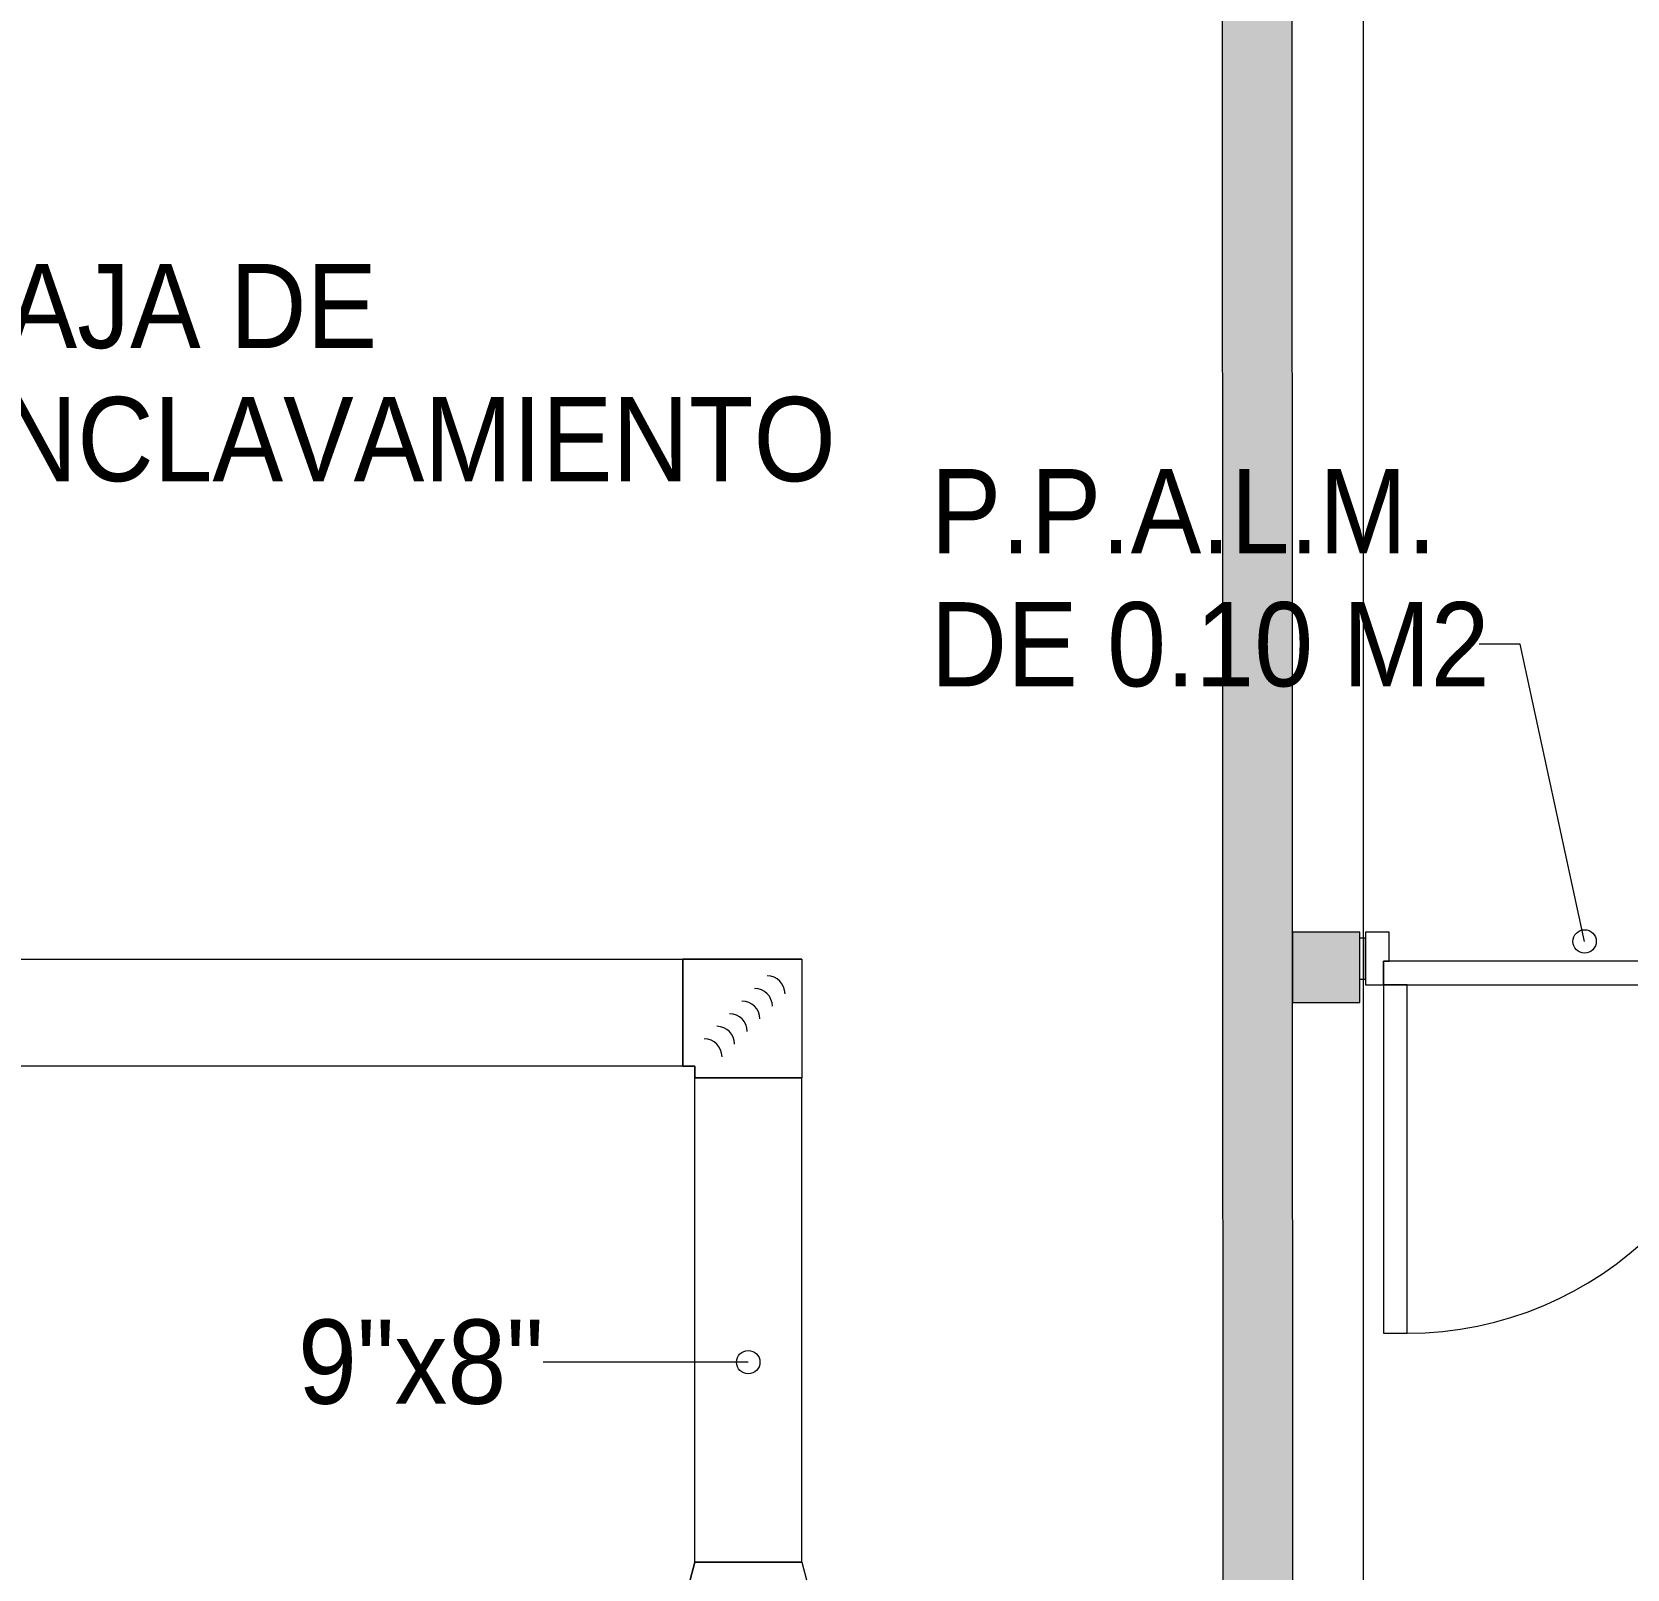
# Model space of a CAD drawing. Header units: metres. Extents: x 31.9 to 125.9, y -29 to 44.
# Drawn here: x 111.649 to 115.059, y -17.64 to -14.355 of the extents above; entities that cross this region are included whole.
import ezdxf

# ---------------------------------------------------------------- set-up
doc = ezdxf.new("R2010")
doc.units = ezdxf.units.M
for name, color, linetype, lineweight in [('A-GENM', 7, 'Continuous', 18), ('ARQ', 8, 'Continuous', 0), ('G-ANNO-TEXT', 7, 'Continuous', 9), ('M-HVAC-DUCT', 7, 'Continuous', 18), ('M-HVAC-DUCT-IDEN', 7, 'Continuous', 9)]:
    doc.layers.add(name, color=color, linetype=linetype, lineweight=lineweight)
doc.styles.add('SansSerif', font='SANSS__.TTF', dxfattribs={"width": 0.9, "height": 0.18})

# ---------------------------------------------------------------- blocks, each defined once
blk = doc.blocks.new('Est etapa 3 torre')
at = {"layer": 'ARQ'}
blk.add_line((1139.298, -5955.3542), (1139.298, -6014.9141), dxfattribs=at)
blk.add_line((1139.298, -5955.3542), (1139.298, -6014.9141), dxfattribs=at)
blk = doc.blocks.new('P6-7-8')
at = {"layer": 'ARQ', "ltscale": 0.03}
h = blk.add_hatch(color=256, dxfattribs=at)
h.dxf.hatch_style = 1
h.paths.add_polyline_path([(129.3866, -2853.8558), (129.3866, -2854.0058), (129.7348, -2854.0058), (129.7348, -2853.8558)])
h.paths.add_polyline_path([(129.7348, -2853.8558), (129.8848, -2853.8558), (129.8848, -2855.2067), (129.7348, -2855.2067)])
h.paths.add_polyline_path([(132.4463, -2855.3568), (132.4463, -2855.2067), (129.3866, -2855.2064), (129.3866, -2855.3564)])
h.paths.add_polyline_path([(129.0366, -2859.9805), (129.0366, -2855.3558), (128.8866, -2855.3558), (128.8866, -2859.6151), (128.8866, -2859.9805)])
h.paths.add_polyline_path([(132.4462, -2858.5312), (132.2962, -2858.5312), (132.2962, -2855.3568), (132.4462, -2855.3568)])
h.paths.add_polyline_path([(131.046, -2858.3812), (131.0462, -2860.0708), (131.3462, -2860.0708), (131.3462, -2859.9205), (131.1971, -2859.9207), (131.196, -2858.3812)])
h.paths.add_polyline_path([(132.4462, -2859.9205), (132.2962, -2859.9205), (132.2962, -2860.5702), (132.4462, -2860.5702)])
h.paths.add_polyline_path([(132.2463, -2860.0708), (132.2962, -2860.0706), (132.2962, -2859.9205), (132.2463, -2859.9207)])
h.paths.add_polyline_path([(128.8866, -2862.4152), (132.4463, -2862.4152), (132.4463, -2862.2651), (129.3866, -2862.2651), (129.3866, -2862.3806), (128.8866, -2862.3806)])
h.paths.add_polyline_path([(132.2962, -2861.7703), (132.2962, -2862.2651), (132.4463, -2862.2651), (132.4463, -2861.7703)])
h.paths.add_polyline_path([(135.762, -2859.9205), (135.762, -2860.0705), (135.1955, -2860.0705), (135.1955, -2862.4352), (135.0455, -2862.4352), (135.0455, -2859.9205)])
h.paths.add_polyline_path([(138.3144, -2859.9205), (138.3144, -2860.0705), (137.8866, -2860.0705), (137.8866, -2859.9806), (137.3866, -2859.9806), (137.3866, -2860.0705), (136.962, -2860.0705), (136.962, -2859.9205)])
h.paths.add_polyline_path([(135.1955, -2862.4352), (142.2381, -2862.4352), (142.2381, -2862.2825), (135.1955, -2862.2825)])
h.paths.add_polyline_path([(140.5135, -2859.9206), (140.5135, -2860.0706), (139.5144, -2860.0706), (139.5144, -2859.9206)])
h.paths.add_polyline_path([(139.9389, -2862.2825), (140.089, -2862.2825), (140.089, -2860.0706), (139.939, -2860.0706), (139.939, -2860.0686), (139.9389, -2862.2825), (139.9389, -2862.2825)])
h.paths.add_polyline_path([(141.7135, -2859.9206), (141.7135, -2860.0706), (142.2381, -2860.0706), (142.2381, -2862.4352), (142.3882, -2862.4352), (142.3882, -2859.9206)])
h.paths.add_polyline_path([(145.3842, -2862.2806), (149.1854, -2862.2806), (149.1854, -2862.4306), (145.3842, -2862.4306)])
h.paths.add_polyline_path([(144.8341, -2862.4306), (144.8341, -2859.9806), (144.8842, -2859.9806), (144.8842, -2862.3806), (145.3842, -2862.3806), (145.3842, -2862.4306)])
h.paths.add_polyline_path([(148.6195, -2860.7769), (148.6195, -2862.2806), (148.4694, -2862.2806), (148.4694, -2860.7769)])
h.paths.add_polyline_path([(148.6195, -2860.7769), (149.0353, -2860.7769), (149.0353, -2860.9269), (148.6195, -2860.927)])
h.paths.add_polyline_path([(149.1854, -2860.7769), (149.1854, -2862.2806), (149.0354, -2862.2806), (149.0353, -2860.7769)])
h.paths.add_polyline_path([(146.0333, -2858.4611), (149.0353, -2858.461), (149.0353, -2858.6111), (146.0333, -2858.6112)])
h.paths.add_polyline_path([(146.4926, -2857.5198), (146.4926, -2858.461), (146.6427, -2858.461), (146.6427, -2857.5198)])
h.paths.add_polyline_path([(144.8327, -2856.359), (144.8341, -2859.9806), (144.9842, -2859.9806), (144.9828, -2856.359)])
h.paths.add_polyline_path([(145.127, -2858.4611), (144.9836, -2858.4611), (144.9836, -2858.6112), (145.127, -2858.6112)])
h.paths.add_polyline_path([(146.4926, -2856.369), (149.0353, -2856.369), (149.0353, -2856.519), (146.4926, -2856.519)])
h.paths.add_polyline_path([(149.1854, -2856.369), (149.1854, -2857.5723), (149.0354, -2857.5723), (149.0353, -2856.369)])
h.paths.add_polyline_path([(146.4926, -2852.6021), (146.4926, -2854.1615), (146.6427, -2854.1615), (146.6426, -2852.6021)])
h.paths.add_polyline_path([(148.5879, -2852.6043), (146.4926, -2852.6004), (146.4926, -2852.4504), (148.5887, -2852.4545)])
h.paths.add_polyline_path([(148.8053, -2851.006), (140.3375, -2851.0061), (140.3375, -2851.1561), (148.8053, -2851.156)])
h.paths.add_polyline_path([(140.3375, -2853.8568), (140.3379, -2851.1561), (140.4879, -2851.1561), (140.4875, -2853.8567)])
at = {"layer": 'ARQ'}
for points in [[(144.8327, -2856.359), (144.8341, -2859.9806), (144.9842, -2859.9806), (144.9828, -2856.359)], [(145.127, -2858.4611), (144.9836, -2858.4611), (144.9836, -2858.6112), (145.127, -2858.6112)], [(145.1777, -2858.5231), (145.1777, -2858.5738), (145.9786, -2858.5738), (145.9786, -2858.5231)], [(145.2284, -2858.5738), (145.1777, -2858.5738), (145.1777, -2859.318), (145.2284, -2859.318)]]:
    blk.add_lwpolyline(points, close=True, dxfattribs=at)
for points in [[(145.127, -2858.5612), (145.1396, -2858.5612), (145.1396, -2858.474), (145.127, -2858.474)], [(145.1903, -2858.5231), (145.1903, -2858.4614), (145.1396, -2858.4614), (145.1396, -2858.5738), (145.1777, -2858.5738), (145.1777, -2858.5231), (145.1903, -2858.5231)]]:
    blk.add_lwpolyline(points, dxfattribs=at)
blk.add_arc((145.2278, -2858.5671), 0.7509, 270.044, 359.4867, dxfattribs=at)
blk.add_blockref('Est etapa 3 torre', (-994.1638, 3149.5683), dxfattribs=at)
blk = doc.blocks.new('Rectangular Elbow - Mitered - Single Thickness Vanes - LAMINA-V197-NIVEL 08')
at = {"layer": 'A-GENM', "color": 3, "true_color": 0x00ff00}
for centre, start in [((70.1985, -16.4376), 360), ((70.1985, -16.4376), 360), ((70.2255, -16.4107), 360), ((70.2255, -16.4107), 360), ((70.1716, -16.4646), 360), ((70.1716, -16.4646), 360), ((70.1447, -16.4915), 360), ((70.1447, -16.4915), 0), ((70.1177, -16.5185), 360), ((70.1177, -16.5185), 360), ((70.0908, -16.5454), 360), ((70.0908, -16.5454), 360)]:
    blk.add_arc(centre, 0.0381, start, 90, dxfattribs=at)
at = {"layer": 'M-HVAC-DUCT', "color": 3, "true_color": 0x00ff00}
for p, q in [((70.2994, -16.3368), (70.0454, -16.3368)), ((70.0454, -16.3368), (70.0454, -16.5654)), ((70.0454, -16.5654), (70.0454, -16.3368)), ((70.0454, -16.3368), (70.2994, -16.3368)), ((70.2994, -16.3368), (70.2994, -16.5908)), ((70.2994, -16.3368), (70.2994, -16.5908)), ((70.0708, -16.5654), (70.0454, -16.5654)), ((70.0454, -16.5654), (70.0708, -16.5654)), ((70.0708, -16.5908), (70.0708, -16.5654)), ((70.0708, -16.5654), (70.0708, -16.5908)), ((70.0708, -16.5908), (70.2994, -16.5908)), ((70.2994, -16.5908), (70.0708, -16.5908))]:
    blk.add_line(p, q, dxfattribs=at)
blk = doc.blocks.new('M_Rectangular Transition - Angle - 30 LAMINA-2187241-NIVEL 08')
at = {"layer": 'M-HVAC-DUCT', "color": 3, "true_color": 0x00ff00}
for p, q in [((70.0708, -17.6255), (70.0073, -17.8625)), ((70.0073, -17.8625), (70.0708, -17.6255)), ((70.2994, -17.6255), (70.0708, -17.6255)), ((70.0708, -17.6255), (70.2994, -17.6255)), ((70.2994, -17.6255), (70.3629, -17.8625)), ((70.2994, -17.6255), (70.3629, -17.8625)), ((70.0073, -17.8625), (70.3629, -17.8625)), ((70.3629, -17.8625), (70.0073, -17.8625))]:
    blk.add_line(p, q, dxfattribs=at)

msp = doc.modelspace()

# ---------------------------------------------------------------- linework, layer by layer
at = {"layer": 'G-ANNO-TEXT'}
for p, q in [((114.8307, -15.6639), (114.7431, -15.6639)), ((114.9684, -16.299), (114.8307, -15.6639))]:
    msp.add_line(p, q, dxfattribs=at)
msp.add_circle((114.9684, -16.299), 0.025, dxfattribs=at)
at = {"layer": 'M-HVAC-DUCT', "color": 3, "true_color": 0x00ff00}
for p, q in [((102.1169, -16.3368), (113.0407, -16.3368)), ((113.0407, -16.3368), (113.0407, -16.5654)), ((113.0407, -16.5654), (102.1169, -16.5654)), ((113.2947, -16.5908), (113.0661, -16.5908)), ((113.0661, -16.5908), (113.2947, -16.5908)), ((113.0661, -17.6255), (113.0661, -16.5908)), ((113.2947, -17.6255), (113.2947, -16.5908)), ((113.2947, -17.6255), (113.0661, -17.6255)), ((113.0661, -17.6255), (113.2947, -17.6255))]:
    msp.add_line(p, q, dxfattribs=at)
at = {"layer": 'M-HVAC-DUCT-IDEN'}
msp.add_line((113.1804, -17.198), (112.7417, -17.198), dxfattribs=at)
msp.add_circle((113.1804, -17.198), 0.025, dxfattribs=at)

# ---------------------------------------------------------------- block references
at = {"layer": 'ARQ', "linetype": 'Continuous'}
msp.add_blockref('P6-7-8', (-30.6394, 2842.1819), dxfattribs=at)
at = {"layer": 'M-HVAC-DUCT', "color": 3, "true_color": 0x00ff00}
for name in ['Rectangular Elbow - Mitered - Single Thickness Vanes - LAMINA-V197-NIVEL 08', 'M_Rectangular Transition - Angle - 30 LAMINA-2187241-NIVEL 08']:
    msp.add_blockref(name, (42.9954, 0), dxfattribs=at)

# ---------------------------------------------------------------- texts
at = {"layer": 'G-ANNO-TEXT', "char_height": 0.18, "attachment_point": 1, "style": 'SansSerif'}
for s, insert, width in [('CAJA DE ', (111.4314, -14.8511), 1.212152), ('ENCLAVAMIENTO', (111.4314, -15.1355), 2.30886), ('P.P.A.L.M.', (113.5704, -15.2895), 1.277088), ('DE 0.10 M2', (113.5704, -15.5739), 1.421392)]:
    msp.add_mtext(s, dxfattribs=dict(at, insert=insert, width=width))
at = {"layer": 'M-HVAC-DUCT-IDEN', "insert": (112.2179, -17.107), "char_height": 0.18, "width": 0.627721, "attachment_point": 1, "style": 'SansSerif'}
msp.add_mtext('9"x8"', dxfattribs=at)

doc.saveas('drawing.dxf')
